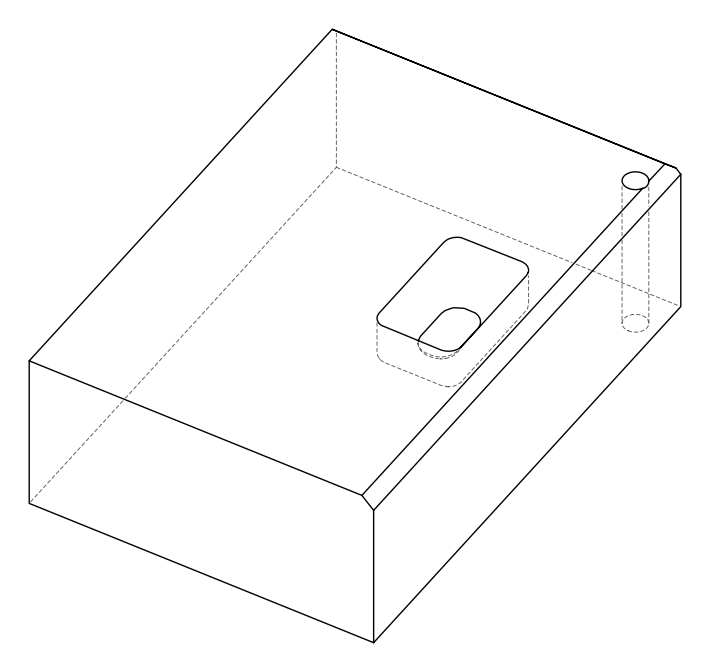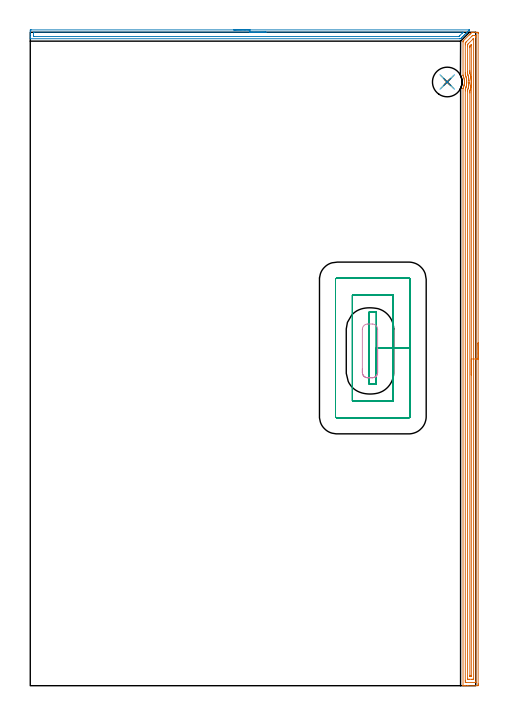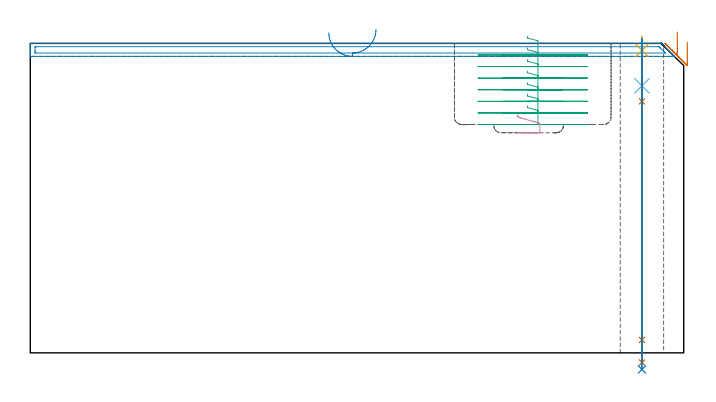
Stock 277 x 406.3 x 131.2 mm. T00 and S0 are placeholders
(PLAN: 8 operations, 5 tool changes, 28.1 min)
(1 AREA_MILL | FG_CHAMFER_SURFACE | UGT0205_001 | 13.15 min | 17953 mm3)
(2 AREA_MILL_1 | FG_CHAMFER_SURFACE_1 | UGT0205_001 | 4.53 min | 4071 mm3)
(3 MILL_RECTANGULAR_POCKET | POCKET_RECTANGULAR_STRAIGHT | UGT0201_095 | Follow Part, ap 5, ae 75% | 8.83 min | 239751 mm3)
(4 MILL_RECTANGULAR_POCKET_1 | POCKET_RECTANGULAR_STRAIGHT_1 | UGT0201_095 | Follow Part, ap 5, ae 75% | 0.29 min | 4685 mm3)
(5 SPOT_DRILL | STEP1HOLE | NXT0321_9005460120000 | 0.05 min | 189 mm3)
(6 DRILL_BLIND_HOLE_INTO_CENTER | STEP1HOLE | NXT0301_128 | 0.08 min | 1729 mm3)
(7 GUN_DRILL_THROUGH_HOLE | STEP1HOLE | UGT0307_008 | 0.64 min | 10808 mm3)
(8 DRILL_TO_ENLARGE_THROUGH_HOLE | STEP1HOLE | UGT0301_253 | 0.56 min | 22114 mm3)
(TOOL UGT0205_001 | Chamfer Mill 20 x 3 x 45 deg. | D20 FL50 Z2)
(TOOL UGT0201_095 | End mill 20 mm | D20 R3 FL38 Z4)
(TOOL NXT0321_9005460120000 | NC Spot Drill, 142deg, 12mm, Carbide, Uncoated | D12 PA142 FL30 Z2)
(TOOL NXT0301_128 | Carbide Drill 12mm [861.1-1200-036A1-GP GC34] | D12 PA150 FL37.4 Z2)
(TOOL UGT0307_008 | Gun Drill 11 mm | D11 PA130 FL24 Z1)
(TOOL UGT0301_253 | Twist Drill 18.4 mm | D18.4 PA118 FL135 Z2)
(OP 1 AREA_MILL)
G17 G21 G94 G90
T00 M6
G54
G17 G0 G90 X278.5 Y213.15 S1061 M3
G43 Z141.2 H0
Z131.8
G94 G1 Y213.112 Z130.928 F250.
Y212.998 Z130.063
Y212.809 Z129.212
Y212.547 Z128.38
Y212.213 Z127.574
Y211.81 Z126.8
Y211.342 Z126.064
Y210.81 Z125.372
Y210.221 Z124.729
Y209.578 Z124.14
Y208.886 Z123.608
Y208.15 Z123.14
Y207.376 Z122.737
Y206.57 Z122.403
Y205.738 Z122.141
Y204.886 Z121.952
Y204.022 Z121.838
Y203.15 Z121.8
Y1.18
X278.499 Y0.629 Z121.801
X278.497 Y0.29 Z121.802
X278.494 Y0.01 Z121.804
X278.166 Y0. Z122.132
X272.054 Z128.241
X270.663 Z129.633
X270.308 Z129.987
X269.372 Z130.927
X269.236 Z131.056
X269.176 Z131.115
X269.103 Y0.01 Z131.188
X269.1 Y0.182 Z131.2
Y371.247
X269.104 Y371.429 Z131.189
X269.123 Y371.482 Z131.173
X269.182 Y371.616 Z131.114
X269.363 Y372.06 Z130.933
X269.392 Y372.141 Z130.902
X269.435 Y372.255 Z130.863
X269.468 Y372.348 Z130.829
X269.527 Y372.509 Z130.771
X269.661 Y372.955 Z130.637
X269.775 Y373.409 Z130.525
X269.788 Y373.482 Z130.509
X269.844 Y373.765 Z130.456
X269.861 Y373.849 Z130.439
X269.926 Y374.304 Z130.372
X269.928 Y374.327 Z130.369
X269.932 Y374.376 Z130.363
X269.96 Y374.653 Z130.338
X269.968 Y374.743 Z130.329
X269.988 Y375.19 Z130.305
X269.986 Y375.409 Z130.302
X269.987 Y375.646 Z130.306
X269.981 Y375.778 Z130.314
X269.964 Y376.084 Z130.329
X269.956 Y376.165 Z130.337
X269.921 Y376.532 Z130.375
X269.906 Y376.635 Z130.39
X269.854 Y376.978 Z130.441
X269.766 Y377.426 Z130.532
X269.654 Y377.872 Z130.642
X269.516 Y378.32 Z130.78
X269.356 Y378.765 Z130.942
X269.154 Y379.25 Z131.143
X269.105 Y379.364 Z131.191
X269.1 Y379.741 Z131.2
Y400.306
X269.107 Y400.801 Z131.193
X269.127 Y400.824 Z131.173
X269.435 Y401.135 Z130.864
X272.927 Y404.629 Z127.37
X273.332 Y405.032 Z126.968
X273.375 Y405.075 Z126.925
X273.672 Y405.373 Z126.626
X273.8 Y405.502 Z126.496
X274.148 Y405.848 Z126.152
X274.339 Y406.039 Z125.961
X274.571 Y406.267 Z125.728
X274.607 Y406.296 Z125.69
X274.769 Y406.3 Z125.529
X275.546 Z124.748
X276.775 Z123.522
X277.292 Z123.002
X277.907 Z122.389
X278.166 Y406.296 Z122.13
X278.493 Y406.29 Z121.803
X278.496 Y406.01 Z121.801
X278.499 Y405.671
X278.5 Y203.15 Z121.8
X277.086 Z123.214
Y2.417
X277.084 Y2.076 Z123.216
X277.082 Y2.034 Z123.218
X277.08 Y2.018 Z123.22
X277.069 Y2.01 Z123.231
X276.962 Y2.005 Z123.338
X276.826 Y2.001 Z123.474
X271.181 Y2. Z129.119
X270.713 Y2.002 Z129.587
X270.561 Y2.007 Z129.739
X270.532 Y2.009 Z129.768
X270.521 Y2.061 Z129.779
X270.517 Y2.202 Z129.783
X270.516 Y2.417 Z129.784
X270.514 Y3.1 Z129.786
Y3.311
X270.515 Y369.906 Z129.785
X270.519 Y370.584 Z129.781
X270.521 Y370.8 Z129.779
X270.687 Y371.305 Z129.613
X270.814 Y371.694 Z129.486
X270.865 Y371.856 Z129.435
X270.901 Y371.98 Z129.399
X271.068 Y372.588 Z129.232
X271.082 Y372.639 Z129.218
X271.091 Y372.68 Z129.209
X271.181 Y373.1 Z129.119
X271.239 Y373.423 Z129.061
X271.248 Y373.482 Z129.052
X271.339 Y374.214 Z128.961
X271.354 Y374.376 Z128.946
X271.395 Y375.051 Z128.905
X271.399 Y375.27 Z128.901
X271.385 Y375.955 Z128.915
X271.374 Y376.165 Z128.926
X271.302 Y376.935 Z128.998
X271.284 Y377.059 Z129.016
X271.181 Y377.701 Z129.119
X271.131 Y377.953 Z129.169
X271.125 Y377.981 Z129.175
X271.117 Y378.018 Z129.183
X270.994 Y378.489 Z129.306
X270.89 Y378.847 Z129.41
X270.751 Y379.287 Z129.549
X270.59 Y379.741 Z129.71
X270.529 Y379.913 Z129.771
X270.521 Y380.083 Z129.779
X270.516 Y380.422 Z129.784
X270.515 Y380.635 Z129.785
X270.514 Y381.318 Z129.786
Y398.518
X270.515 Y399.199 Z129.785
X270.517 Y399.412 Z129.783
X270.521 Y399.748 Z129.779
X270.683 Y399.922 Z129.617
X271.056 Y400.306 Z129.244
X271.119 Y400.369 Z129.181
X274.673 Y403.923 Z125.627
X274.956 Y404.198 Z125.344
X275.036 Y404.275 Z125.264
X275.147 Y404.291 Z125.153
X275.546 Y404.296 Z124.754
X276.012 Y404.3 Z124.288
X276.419 Z123.881
X276.887 Y404.298 Z123.413
X277.039 Y404.293 Z123.261
X277.069 Y404.291 Z123.231
X277.079 Y404.239 Z123.221
X277.083 Y404.098 Z123.217
X277.084 Y403.883 Z123.216
X277.086 Y403.2 Z123.214
Y402.989
Y203.15
X275.672 Z124.628
X275.671 Y4.205 Z124.629
X275.67 Y4.079 Z124.63
X275.667 Y4.035 Z124.633
X275.665 Y4.01 Z124.635
X275.646 Y4.008 Z124.654
X275.546 Y4.005 Z124.754
X274.874 Y4. Z125.426
X274.673 Z125.627
X273.128 Z127.172
X272.254 Z128.046
X272.054 Y4.003 Z128.246
X271.987 Y4.006 Z128.313
X271.94 Y4.01 Z128.36
X271.936 Y4.078 Z128.364
X271.931 Y4.205 Z128.369
X271.929 Y4.333 Z128.371
Y369.906
X271.93 Y370.032 Z128.37
X271.935 Y370.162 Z128.365
X271.944 Y370.38 Z128.356
X272.083 Y370.8 Z128.217
X272.274 Y371.469 Z128.026
X272.335 Y371.694 Z127.965
X272.455 Y372.177 Z127.845
X272.541 Y372.588 Z127.759
X272.604 Y372.919 Z127.696
X272.682 Y373.482 Z127.618
X272.711 Y373.704 Z127.589
X272.774 Y374.376 Z127.526
X272.786 Y374.521 Z127.514
X272.804 Y374.883 Z127.496
X272.814 Y375.27 Z127.486
X272.815 Y375.385 Z127.485
X272.793 Y376.165 Z127.507
X272.785 Y376.31 Z127.515
X272.716 Y377.059 Z127.584
X272.692 Y377.3 Z127.608
X272.586 Y377.953 Z127.714
X272.508 Y378.382 Z127.792
X272.404 Y378.847 Z127.896
X272.21 Y379.582 Z128.09
X272.161 Y379.741 Z128.139
X272.054 Y380.081 Z128.246
X271.964 Y380.351 Z128.336
X271.939 Y380.43 Z128.361
X271.935 Y380.508 Z128.365
X271.932 Y380.635 Z128.368
X271.929 Y381.401 Z128.371
X271.928 Y381.529 Z128.372
X271.929 Y397.752 Z128.371
X271.933 Y398.518 Z128.367
X271.935 Y398.64 Z128.365
X271.95 Y398.739 Z128.35
X272.054 Y398.848 Z128.246
X272.33 Y399.129 Z127.97
X272.611 Y399.412 Z127.689
X274.98 Y401.781 Z125.32
X275.294 Y402.094 Z125.006
X275.423 Y402.221 Z124.877
X275.465 Y402.26 Z124.835
X275.499 Y402.288 Z124.801
X275.546 Y402.291 Z124.754
X275.613 Y402.292 Z124.687
X275.66 Y402.29 Z124.64
X275.665 Y402.222 Z124.635
X275.669 Y402.094 Z124.631
X275.671 Y401.967 Z124.629
X275.672 Y203.15 Z124.628
X274.257 Z126.043
Y6.263
X274.256 Y6.139 Z126.044
X274.253 Y6.056 Z126.047
X274.251 Y6.015 Z126.049
X274.233 Y6.01 Z126.067
X273.794 Y6. Z126.506
X273.369 Y6.009 Z126.931
X273.349 Y6.01 Z126.951
X273.347 Y6.026 Z126.953
X273.344 Y6.061 Z126.956
X273.343 Y6.105 Z126.957
Y6.148
Y368.585
X273.345 Y369.012 Z126.955
X273.349 Y369.474 Z126.951
X273.357 Y369.906 Z126.943
X273.457 Y370.257 Z126.843
X273.61 Y370.8 Z126.69
X273.651 Y370.952 Z126.649
X273.8 Y371.53 Z126.5
X273.83 Y371.664 Z126.47
X273.836 Y371.694 Z126.464
X273.921 Y372.133 Z126.379
X273.973 Y372.411 Z126.327
X274.002 Y372.588 Z126.298
X274.038 Y372.835 Z126.262
X274.085 Y373.191 Z126.215
X274.12 Y373.482 Z126.18
X274.133 Y373.609 Z126.167
X274.168 Y374. Z126.132
X274.198 Y374.376 Z126.102
X274.202 Y374.43 Z126.098
X274.219 Y374.842 Z126.081
X274.233 Y375.27 Z126.067
Y375.294
X274.224 Y375.731 Z126.076
X274.213 Y376.165 Z126.087
X274.211 Y376.211 Z126.089
X274.179 Y376.671 Z126.121
X274.147 Y377.059 Z126.153
X274.132 Y377.208 Z126.168
X274.082 Y377.664 Z126.218
X274.038 Y377.953 Z126.262
X273.964 Y378.415 Z126.336
X273.91 Y378.735 Z126.39
X273.887 Y378.847 Z126.413
X273.8 Y379.261 Z126.5
X273.68 Y379.741 Z126.62
X273.636 Y379.909 Z126.664
X273.365 Y380.865 Z126.935
X273.35 Y380.988 Z126.95
X273.347 Y381.1 Z126.953
X273.344 Y381.529 Z126.956
X273.343 Y381.998 Z126.957
Y382.424
Y396.73
X273.344 Y397.196 Z126.956
X273.348 Y397.624 Z126.952
X273.35 Y397.678 Z126.95
X273.384 Y397.724 Z126.916
X273.453 Y397.799 Z126.847
X273.54 Y397.89 Z126.76
X274.198 Y398.549 Z126.102
X274.215 Y398.564 Z126.085
X274.244 Y398.586 Z126.056
X274.252 Y398.589 Z126.048
X274.254 Y398.584 Z126.047
X274.256 Y398.56 Z126.044
X274.257 Y398.518 Z126.043
Y398.273
Y203.15
Y202.278 Z126.081
Y201.414 Z126.195
Y200.562 Z126.383
Y199.73 Z126.646
Y198.924 Z126.98
Y198.15 Z127.382
Y197.414 Z127.851
Y196.722 Z128.382
Y196.079 Z128.972
Y195.49 Z129.615
Y194.958 Z130.307
Y194.49 Z131.043
Y194.087 Z131.816
Y193.753 Z132.622
Y193.491 Z133.454
Y193.302 Z134.306
Y193.188 Z135.171
Y193.15 Z136.043
G0 Z141.2
M5
M2
(OP 2 AREA_MILL_1)
G17 G21 G94 G90
T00 M6
G54
G17 G0 G90 X126.55 Y407.8 S1061 M3
G43 Z141.2 H0
Z135.7
G94 G1 X126.588 Z134.828 F250.
X126.702 Z133.964
X126.891 Z133.112
X127.153 Z132.28
X127.487 Z131.474
X127.89 Z130.7
X128.359 Z129.964
X128.89 Z129.272
X129.479 Z128.629
X130.122 Z128.04
X130.814 Z127.508
X131.55 Z127.04
X132.324 Z126.637
X133.13 Z126.303
X133.962 Z126.041
X134.814 Z125.852
X135.678 Z125.738
X136.55 Z125.7
X272.827
X273.066 Y407.795 Z125.705
X273.081 Y407.792 Z125.706
X273.066 Y407.766 Z125.734
X272.854 Y407.554 Z125.946
X272.768 Y407.467 Z126.031
X272.57 Y407.268 Z126.228
X271.987 Y406.687 Z126.813
X271.874 Y406.573 Z126.925
X271.683 Y406.381 Z127.115
X271.12 Y405.82 Z127.68
X270.98 Y405.679 Z127.82
X270.796 Y405.494 Z128.002
X270.253 Y404.953 Z128.547
X269.908 Y404.606 Z128.89
X269.386 Y404.086 Z129.414
X269.021 Y403.719 Z129.777
X268.519 Y403.219 Z130.281
X268.134 Y402.832 Z130.664
X267.999 Y402.698 Z130.8
X267.684 Y402.384 Z131.116
X267.625 Y402.327 Z131.173
X267.6 Y402.307 Z131.193
X267.105 Y402.3 Z131.2
X0.183
X0.009 Y402.303 Z131.188
X0. Y402.336 Z131.155
Y402.735 Z130.764
Y402.993 Z130.507
Y403.719 Z129.776
Y404.969 Z128.528
Y406.381 Z127.115
Y407.006 Z126.49
X0.002 Y407.268 Z126.228
X0.008 Y407.791 Z125.705
X0.1 Y407.794 Z125.703
X0.63 Y407.8 Z125.7
X136.55
Y406.386 Z127.114
X268.888
X269.219 Y406.381 Z127.119
X269.061 Y406.214 Z127.286
X268.893 Y406.043 Z127.457
X268.618 Y405.767 Z127.733
X267.105 Y404.254 Z129.246
X266.834 Y403.987 Z129.513
X266.557 Y403.719 Z129.781
X266.215 Y403.714 Z129.786
X2.424
X2.01 Y403.719 Z129.781
X2.001 Y404.133 Z129.367
X2. Y405.494 Z128.006
X2.001 Y405.908 Z127.592
X2.01 Y406.381 Z127.119
X2.413 Y406.386 Z127.114
X136.55
X137.422 Z127.152
X138.287 Z127.266
X139.138 Z127.455
X139.97 Z127.717
X140.776 Z128.051
X141.55 Z128.454
X142.286 Z128.923
X142.978 Z129.454
X143.621 Z130.043
X144.21 Z130.686
X144.742 Z131.378
X145.21 Z132.114
X145.613 Z132.888
X145.947 Z133.694
X146.209 Z134.526
X146.398 Z135.378
X146.512 Z136.243
X146.55 Z137.114
G0 Z141.2
M5
M2
(OP 3 MILL_RECTANGULAR_POCKET)
G17 G21 G94 G90
T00 M6
G54
G17 G0 G90 X210.8 Y190.336 S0 M3
G43 Z141.2 H0
Z134.2
G94 G1 Y187.6 Z133.467 F250.
X215.2 Z132.288
Y210. Z126.286
Y232.4 F500.
X210.8
Y187.6
X215.2
Y210.
X225.7
Y242.9
X200.3
Y177.1
X225.7
Y210.
X236.2
Y252.6
G3 X235.4 Y253.4 R0.8
G1 X190.6
G3 X189.8 Y252.6 R0.8
G1 Y167.4
G3 X190.6 Y166.6 R0.8
G1 X235.4
G3 X236.2 Y167.4 R0.8
G1 Y210.
Y211.
G0 X210.8 Y190.336 Z129.286
G1 Y187.6 Z128.552 F250.
X215.2 Z127.373
Y210. Z121.371
Y232.4 F500.
X210.8
Y187.6
X215.2
Y210.
X225.7
Y242.9
X200.3
Y177.1
X225.7
Y210.
X236.2
Y252.6
G3 X235.4 Y253.4 R0.8
G1 X190.6
G3 X189.8 Y252.6 R0.8
G1 Y167.4
G3 X190.6 Y166.6 R0.8
G1 X235.4
G3 X236.2 Y167.4 R0.8
G1 Y210.
Y211.
G0 X210.8 Y190.336 Z124.371
G1 Y187.6 Z123.638 F250.
X215.2 Z122.459
Y210. Z116.457
Y232.4 F500.
X210.8
Y187.6
X215.2
Y210.
X225.7
Y242.9
X200.3
Y177.1
X225.7
Y210.
X236.2
Y252.6
G3 X235.4 Y253.4 R0.8
G1 X190.6
G3 X189.8 Y252.6 R0.8
G1 Y167.4
G3 X190.6 Y166.6 R0.8
G1 X235.4
G3 X236.2 Y167.4 R0.8
G1 Y210.
Y211.
G0 X210.8 Y190.336 Z119.457
G1 Y187.6 Z118.724 F250.
X215.2 Z117.545
Y210. Z111.543
Y232.4 F500.
X210.8
Y187.6
X215.2
Y210.
X225.7
Y242.9
X200.3
Y177.1
X225.7
Y210.
X236.2
Y252.6
G3 X235.4 Y253.4 R0.8
G1 X190.6
G3 X189.8 Y252.6 R0.8
G1 Y167.4
G3 X190.6 Y166.6 R0.8
G1 X235.4
G3 X236.2 Y167.4 R0.8
G1 Y210.
Y211.
G0 X210.8 Y190.336 Z114.543
G1 Y187.6 Z113.81 F250.
X215.2 Z112.631
Y210. Z106.629
Y232.4 F500.
X210.8
Y187.6
X215.2
Y210.
X225.7
Y242.9
X200.3
Y177.1
X225.7
Y210.
X236.2
Y252.6
G3 X235.4 Y253.4 R0.8
G1 X190.6
G3 X189.8 Y252.6 R0.8
G1 Y167.4
G3 X190.6 Y166.6 R0.8
G1 X235.4
G3 X236.2 Y167.4 R0.8
G1 Y210.
Y211.
G0 X210.8 Y190.336 Z109.629
G1 Y187.6 Z108.895 F250.
X215.2 Z107.716
Y210. Z101.714
Y232.4 F500.
X210.8
Y187.6
X215.2
Y210.
X225.7
Y242.9
X200.3
Y177.1
X225.7
Y210.
X236.2
Y252.6
G3 X235.4 Y253.4 R0.8
G1 X190.6
G3 X189.8 Y252.6 R0.8
G1 Y167.4
G3 X190.6 Y166.6 R0.8
G1 X235.4
G3 X236.2 Y167.4 R0.8
G1 Y210.
Y211.
G0 X210.8 Y190.336 Z104.714
G1 Y187.6 Z103.981 F250.
X215.2 Z102.802
Y210. Z96.8
Y232.4 F500.
X210.8
Y187.6
X215.2
Y210.
X225.7
Y242.9
X200.3
Y177.1
X225.7
Y210.
X236.2
Y252.6
G3 X235.4 Y253.4 R0.8
G1 X190.6
G3 X189.8 Y252.6 R0.8
G1 Y167.4
G3 X190.6 Y166.6 R0.8
G1 X235.4
G3 X236.2 Y167.4 R0.8
G1 Y210.
Y211.
G0 Z141.2
M5
M2
(OP 4 MILL_RECTANGULAR_POCKET_1)
G17 G21 G94 G90
T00 M6
G54
G17 G0 G90 X206.5 Y197.003 S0 M3
G43 Z141.2 H0
Z101.037
G94 G1 Y194.8 Z100.447 F250.
Y194.618 Z100.399
X206.562 Y194.14 Z100.269
X206.692 Y193.676 Z100.14
X206.889 Y193.235 Z100.011
X207.148 Y192.828 Z99.882
X207.463 Y192.463 Z99.752
X207.828 Y192.148 Z99.623
X208.235 Y191.889 Z99.494
X208.676 Y191.692 Z99.365
X209.14 Y191.562 Z99.235
X209.618 Y191.5 Z99.106
X212.882 Z98.232
X213.36 Y191.562 Z98.102
X213.824 Y191.692 Z97.973
X214.265 Y191.889 Z97.844
X214.672 Y192.148 Z97.715
X215.037 Y192.463 Z97.585
X215.352 Y192.828 Z97.456
X215.611 Y193.235 Z97.327
X215.808 Y193.676 Z97.198
X215.938 Y194.14 Z97.068
X216. Y194.618 Z96.939
Y194.8 Z96.891
Y208.2 Z93.3
Y221.6 F500.
G3 X212.7 Y224.9 R3.3
G1 X209.8
G3 X206.5 Y221.6 R3.3
G1 Y194.8
G3 X209.8 Y191.5 R3.3
G1 X212.7
G3 X216. Y194.8 R3.3
G1 Y208.2
Y209.2
G0 Z141.2
M5
M2
(OP 5 SPOT_DRILL)
G17 G21 G94 G90
T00 M6
G54
G17 G0 G90 X259.3 Y375.4 S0 M3
G43 Z141.2 H0
G94 G81 G98 Z128.2 F250. R134.2
G80
M5
M2
(OP 6 DRILL_BLIND_HOLE_INTO_CENTER)
G17 G21 G94 G90
T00 M6
G54
G17 G0 G90 X259.3 Y375.4 S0 M3
G43 Z141.2 H1
G94 G81 G98 Z113.2 F250. R133.2
G80
M5
M2
(OP 7 GUN_DRILL_THROUGH_HOLE)
G17 G21 G94 G90
T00 M6
G54
G17 G0 G90 X259.3 Y375.4 M8
G43 Z141.2 H0
Z126.404
S716 M3
G94 G1 Z106.609 F125. M26
G4 X.084
Z5.5 F250.
G4 X.084
Z-4.065 F125.
G4 X.084
M5
M9
G0 Z126.404
Z141.2
M2
(OP 8 DRILL_TO_ENLARGE_THROUGH_HOLE)
G17 G21 G94 G90
T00 M6
G54
G17 G0 G90 X259.3 Y375.4 S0 M3
G43 Z141.2 H0
G94 G73 G98 Z-7.028 F250. Q17.278 R133.2
G80
M5
M2
